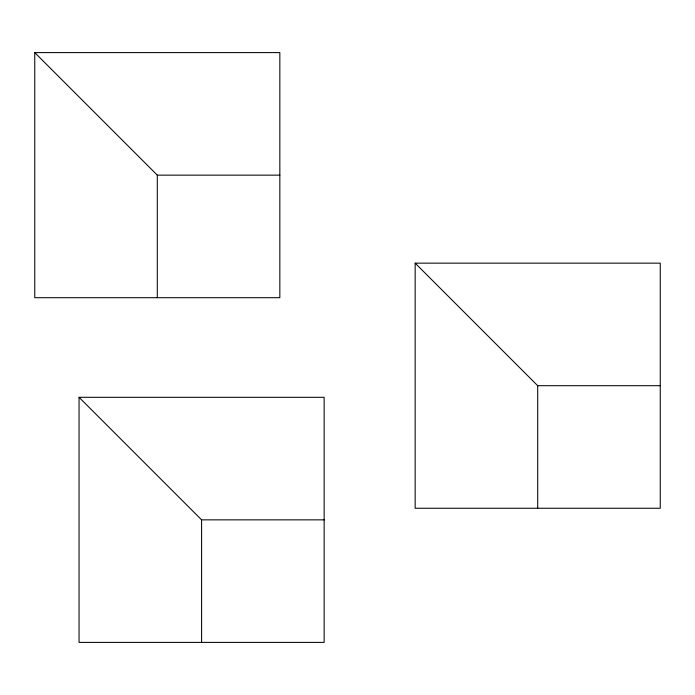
<?xml version="1.0" encoding="UTF-8"?>
<svg xmlns="http://www.w3.org/2000/svg" width="695" height="695" viewBox="0 0 695 695"><rect width="100%" height="100%" fill="white"/><g stroke="black" fill="none" stroke-linecap="round" stroke-linejoin="round"><path stroke-width="1.04" d="M34.75 52.603L279.842 52.603L279.842 297.695L34.75 297.695L34.75 52.603L157.296 175.149L279.842 175.149M415.158 263.153L660.25 263.153L660.25 508.253L415.158 508.253L415.158 263.153L537.704 385.699L660.25 385.699M79.048 397.305L324.148 397.305L324.148 642.397L79.048 642.397L79.048 397.305L201.593 519.851L201.593 642.397M201.593 519.851L324.148 519.851M537.704 385.699L537.704 508.253M157.296 175.149L157.296 297.695"/></g></svg>
